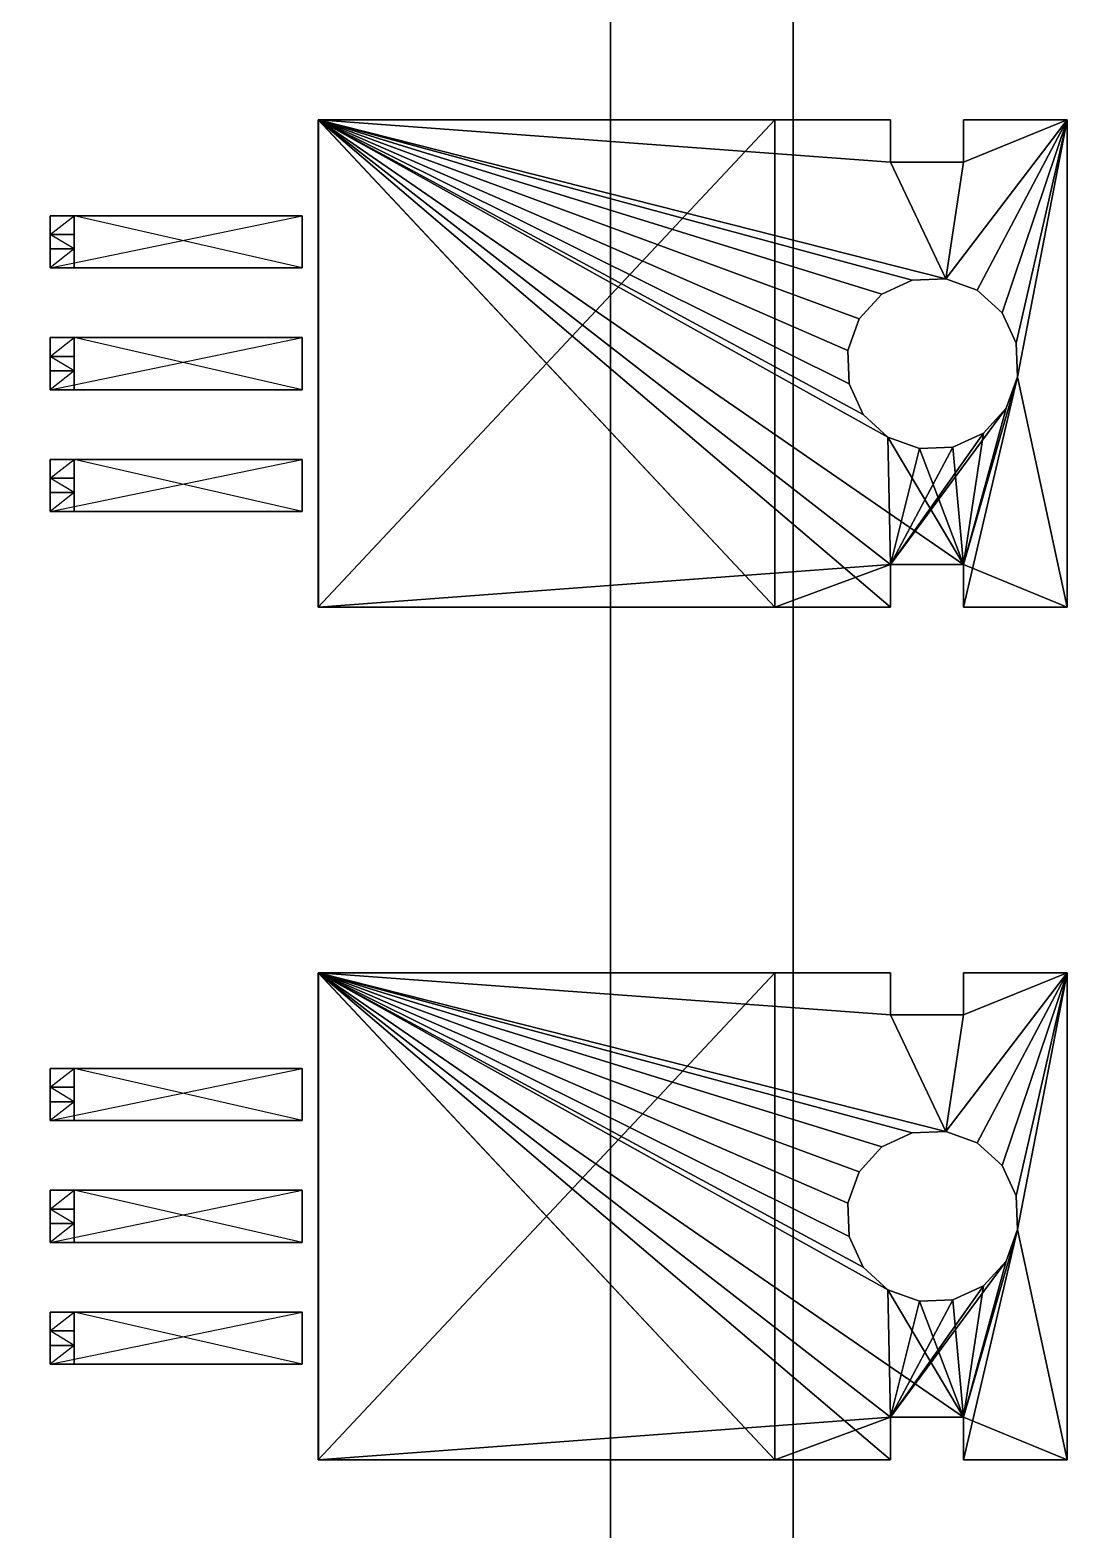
# Model space of a CAD drawing. Header units: millimetres. Extents: x 71 to 249, y 13 to 134.
# Drawn here: x 203.62 to 225.24, y 71.94 to 103.22 of the extents above; entities that cross this region are included whole.
import ezdxf

# ---------------------------------------------------------------- set-up
doc = ezdxf.new("R2010")
doc.units = ezdxf.units.MM
doc.layers.add('UB3D', color=1, linetype='Continuous')

msp = doc.modelspace()

# ---------------------------------------------------------------- linework, layer by layer
at = {"layer": 'UB3D', "color": 94}
for points in [[(219.529, 116.585, 72.51), (219.529, 28.585, 72.51), (103.529, 28.585, 72.51)], [(219.529, 116.585, 72.51), (103.529, 28.585, 72.51), (103.529, 116.585, 72.51)], [(219.529, 116.585, 72.5), (103.529, 116.585, 72.5), (103.529, 28.585, 72.5)], [(219.529, 116.585, 72.5), (103.529, 28.585, 72.5), (219.529, 28.585, 72.5)], [(215.719, 116.586, 89.521), (215.719, 28.586, 89.521), (109.038, 28.586, 89.521)], [(215.719, 116.586, 89.521), (109.038, 28.586, 89.521), (109.038, 116.586, 89.521)], [(215.719, 116.586, 89.511), (109.038, 116.586, 89.511), (109.038, 28.586, 89.511)], [(215.719, 116.586, 89.511), (109.038, 28.586, 89.511), (215.719, 28.586, 89.511)], [(215.719, 116.586, 89.521), (215.719, 28.586, 89.521), (215.719, 28.586, 89.511), (215.719, 116.586, 89.511)], [(215.719, 116.586, 89.511), (215.719, 28.586, 89.511), (215.719, 116.586, 89.511)], [(219.529, 116.585, 72.51), (219.529, 28.585, 72.51), (219.529, 28.585, 72.5), (219.529, 116.585, 72.5)], [(219.529, 116.585, 72.5), (219.529, 28.585, 72.5), (219.529, 116.585, 72.5)]]:
    msp.add_3dface(points, dxfattribs=at)
at = {"layer": 'UB3D', "color": 47}
for points in [[(219.148, 101.345, 74.01), (209.623, 101.345, 74.01), (209.623, 101.345, 77.01), (219.148, 101.345, 77.01)], [(209.623, 101.345, 74.01), (209.623, 91.185, 74.01), (209.623, 91.185, 77.01), (209.623, 101.345, 77.01)], [(219.148, 101.345, 74.01), (209.623, 101.345, 74.01), (209.623, 91.185, 74.01)], [(219.148, 101.345, 74.01), (209.623, 91.185, 74.01), (219.148, 91.185, 74.01)], [(219.148, 91.185, 77.01), (209.623, 91.185, 77.01), (209.623, 101.345, 77.01)], [(219.148, 91.185, 77.01), (209.623, 101.345, 77.01), (219.148, 101.345, 77.01)], [(219.148, 91.185, 74.01), (219.148, 101.345, 74.01), (219.148, 101.345, 77.01), (219.148, 91.185, 77.01)], [(219.148, 101.345, 74.01), (219.148, 91.185, 74.01), (219.148, 101.345, 74.01)], [(219.148, 91.185, 77.01), (219.148, 101.345, 77.01), (219.148, 91.185, 77.01)], [(209.623, 91.185, 74.01), (219.148, 91.185, 74.01), (219.148, 91.185, 77.01), (209.623, 91.185, 77.01)], [(219.148, 83.565, 74.01), (209.623, 83.565, 74.01), (209.623, 83.565, 77.01), (219.148, 83.565, 77.01)], [(209.623, 83.565, 74.01), (209.623, 73.405, 74.01), (209.623, 73.405, 77.01), (209.623, 83.565, 77.01)], [(219.148, 83.565, 74.01), (209.623, 83.565, 74.01), (209.623, 73.405, 74.01)], [(219.148, 83.565, 74.01), (209.623, 73.405, 74.01), (219.148, 73.405, 74.01)], [(219.148, 73.405, 77.01), (209.623, 73.405, 77.01), (209.623, 83.565, 77.01)], [(219.148, 73.405, 77.01), (209.623, 83.565, 77.01), (219.148, 83.565, 77.01)], [(219.148, 73.405, 74.01), (219.148, 83.565, 74.01), (219.148, 83.565, 77.01), (219.148, 73.405, 77.01)], [(219.148, 83.565, 74.01), (219.148, 73.405, 74.01), (219.148, 83.565, 74.01)], [(219.148, 73.405, 77.01), (219.148, 83.565, 77.01), (219.148, 73.405, 77.01)], [(209.623, 73.405, 74.01), (219.148, 73.405, 74.01), (219.148, 73.405, 77.01), (209.623, 73.405, 77.01)]]:
    msp.add_3dface(points, dxfattribs=at)
at = {"layer": 'UB3D', "color": 251}
for points in [[(219.149, 101.345, 72.51), (209.629, 101.345, 72.51), (209.629, 101.345, 74.01), (219.149, 101.345, 74.01)], [(209.629, 101.345, 72.51), (209.629, 91.185, 72.51), (209.629, 91.185, 74.01), (209.629, 101.345, 74.01)], [(209.629, 101.345, 72.51), (209.629, 91.185, 72.51), (221.559, 92.075, 72.51)], [(209.629, 101.345, 72.51), (221.559, 92.075, 72.51), (221.506, 94.733, 72.51)], [(209.629, 101.345, 72.51), (221.506, 94.733, 72.51), (220.991, 95.206, 72.51)], [(209.629, 101.345, 72.51), (220.991, 95.206, 72.51), (220.696, 95.841, 72.51)], [(209.629, 101.345, 72.51), (220.696, 95.841, 72.51), (220.666, 96.539, 72.51)], [(209.629, 101.345, 72.51), (220.666, 96.539, 72.51), (220.906, 97.196, 72.51)], [(209.629, 101.345, 72.51), (220.906, 97.196, 72.51), (221.379, 97.711, 72.51)], [(209.629, 101.345, 72.51), (221.379, 97.711, 72.51), (222.013, 98.006, 72.51)], [(209.629, 101.345, 72.51), (222.013, 98.006, 72.51), (222.712, 98.036, 72.51)], [(209.629, 101.345, 72.51), (222.712, 98.036, 72.51), (221.559, 100.465, 72.51)], [(209.629, 101.345, 72.51), (221.559, 100.465, 72.51), (221.559, 101.345, 72.51)], [(209.629, 101.345, 72.51), (221.559, 101.345, 72.51), (219.149, 101.345, 72.51)], [(219.149, 101.345, 74.01), (221.559, 101.345, 74.01), (209.629, 101.345, 74.01)], [(221.559, 101.345, 74.01), (209.629, 101.345, 74.01), (221.559, 100.465, 74.01)], [(209.629, 101.345, 74.01), (221.559, 100.465, 74.01), (222.712, 98.036, 74.01)], [(223.079, 92.075, 74.01), (221.559, 92.075, 74.01), (209.629, 101.345, 74.01)], [(223.079, 92.075, 74.01), (209.629, 101.345, 74.01), (221.506, 94.733, 74.01)], [(209.629, 101.345, 74.01), (222.712, 98.036, 74.01), (222.013, 98.006, 74.01)], [(209.629, 101.345, 74.01), (222.013, 98.006, 74.01), (221.379, 97.711, 74.01)], [(209.629, 101.345, 74.01), (221.379, 97.711, 74.01), (220.906, 97.196, 74.01)], [(209.629, 101.345, 74.01), (220.906, 97.196, 74.01), (220.666, 96.539, 74.01)], [(209.629, 101.345, 74.01), (220.666, 96.539, 74.01), (220.696, 95.841, 74.01)], [(209.629, 101.345, 74.01), (220.696, 95.841, 74.01), (220.991, 95.206, 74.01)], [(209.629, 101.345, 74.01), (220.991, 95.206, 74.01), (221.506, 94.733, 74.01)], [(209.629, 101.345, 74.01), (221.559, 92.075, 74.01), (221.559, 91.185, 74.01)], [(209.629, 101.345, 74.01), (221.559, 91.185, 74.01), (219.149, 91.185, 74.01)], [(209.629, 101.345, 74.01), (219.149, 91.185, 74.01), (209.629, 91.185, 74.01)], [(221.559, 101.345, 72.51), (219.149, 101.345, 72.51), (219.149, 101.345, 74.01), (221.559, 101.345, 74.01)], [(221.559, 100.465, 72.51), (221.559, 101.345, 72.51), (221.559, 101.345, 74.01), (221.559, 100.465, 74.01)], [(222.712, 98.036, 72.51), (223.369, 97.796, 72.51), (225.239, 101.345, 72.51)], [(222.712, 98.036, 72.51), (225.239, 101.345, 72.51), (223.079, 100.465, 72.51)], [(225.239, 101.345, 74.01), (223.369, 97.796, 74.01), (222.712, 98.036, 74.01)], [(225.239, 101.345, 74.01), (222.712, 98.036, 74.01), (223.079, 100.465, 74.01)], [(225.239, 101.345, 72.51), (223.079, 101.345, 72.51), (223.079, 101.345, 74.01), (225.239, 101.345, 74.01)], [(223.079, 101.345, 72.51), (223.079, 100.465, 72.51), (223.079, 100.465, 74.01), (223.079, 101.345, 74.01)], [(223.079, 100.465, 72.51), (225.239, 101.345, 72.51), (223.079, 101.345, 72.51)], [(225.239, 101.345, 74.01), (223.079, 100.465, 74.01), (223.079, 101.345, 74.01)], [(225.239, 101.345, 72.51), (223.369, 97.796, 72.51), (223.884, 97.323, 72.51)], [(225.239, 101.345, 74.01), (223.884, 97.323, 74.01), (223.369, 97.796, 74.01)], [(225.239, 101.345, 72.51), (223.884, 97.323, 72.51), (224.179, 96.689, 72.51)], [(225.239, 101.345, 74.01), (224.179, 96.689, 74.01), (223.884, 97.323, 74.01)], [(225.239, 101.345, 72.51), (224.179, 96.689, 72.51), (224.208, 95.99, 72.51)], [(225.239, 101.345, 74.01), (224.208, 95.99, 74.01), (224.179, 96.689, 74.01)], [(225.239, 101.345, 72.51), (224.208, 95.99, 72.51), (225.239, 91.185, 72.51)], [(225.239, 101.345, 74.01), (225.239, 91.185, 74.01), (224.208, 95.99, 74.01)], [(225.239, 91.185, 72.51), (225.239, 101.345, 72.51), (225.239, 101.345, 74.01), (225.239, 91.185, 74.01)], [(223.079, 100.465, 72.51), (221.559, 100.465, 72.51), (221.559, 100.465, 74.01), (223.079, 100.465, 74.01)], [(222.712, 98.036, 72.51), (223.079, 100.465, 72.51), (221.559, 100.465, 72.51)], [(221.559, 100.465, 74.01), (222.712, 98.036, 74.01), (223.079, 100.465, 74.01)], [(221.379, 97.711, 74.01), (221.379, 97.711, 72.51), (222.013, 98.006, 72.51), (222.013, 98.006, 74.01)], [(222.013, 98.006, 74.01), (222.013, 98.006, 72.51), (222.712, 98.036, 72.51), (222.712, 98.036, 74.01)], [(222.712, 98.036, 74.01), (222.712, 98.036, 72.51), (223.369, 97.796, 72.51), (223.369, 97.796, 74.01)], [(220.906, 97.196, 74.01), (220.906, 97.196, 72.51), (221.379, 97.711, 72.51), (221.379, 97.711, 74.01)], [(223.369, 97.796, 74.01), (223.369, 97.796, 72.51), (223.884, 97.323, 72.51), (223.884, 97.323, 74.01)], [(223.884, 97.323, 74.01), (223.884, 97.323, 72.51), (224.179, 96.689, 72.51), (224.179, 96.689, 74.01)], [(220.666, 96.539, 74.01), (220.666, 96.539, 72.51), (220.906, 97.196, 72.51), (220.906, 97.196, 74.01)], [(224.179, 96.689, 74.01), (224.179, 96.689, 72.51), (224.208, 95.99, 72.51), (224.208, 95.99, 74.01)], [(220.696, 95.841, 74.01), (220.696, 95.841, 72.51), (220.666, 96.539, 72.51), (220.666, 96.539, 74.01)], [(220.991, 95.206, 74.01), (220.991, 95.206, 72.51), (220.696, 95.841, 72.51), (220.696, 95.841, 74.01)], [(224.208, 95.99, 72.51), (223.968, 95.333, 72.51), (223.079, 92.075, 72.51)], [(224.208, 95.99, 72.51), (223.079, 92.075, 72.51), (223.079, 91.185, 72.51)], [(224.208, 95.99, 72.51), (223.079, 91.185, 72.51), (225.239, 91.185, 72.51)], [(223.079, 92.075, 74.01), (223.968, 95.333, 74.01), (224.208, 95.99, 74.01)], [(223.079, 92.075, 74.01), (224.208, 95.99, 74.01), (225.239, 91.185, 74.01)], [(224.208, 95.99, 74.01), (224.208, 95.99, 72.51), (223.968, 95.333, 72.51), (223.968, 95.333, 74.01)], [(221.506, 94.733, 74.01), (221.506, 94.733, 72.51), (220.991, 95.206, 72.51), (220.991, 95.206, 74.01)], [(221.559, 92.075, 72.51), (223.079, 92.075, 72.51), (223.968, 95.333, 72.51)], [(221.559, 92.075, 72.51), (223.968, 95.333, 72.51), (223.495, 94.818, 72.51)], [(223.079, 92.075, 74.01), (223.495, 94.818, 74.01), (223.968, 95.333, 74.01)], [(223.968, 95.333, 74.01), (223.968, 95.333, 72.51), (223.495, 94.818, 72.51), (223.495, 94.818, 74.01)], [(221.559, 92.075, 72.51), (223.495, 94.818, 72.51), (222.861, 94.523, 72.51)], [(223.495, 94.818, 74.01), (223.495, 94.818, 72.51), (222.861, 94.523, 72.51), (222.861, 94.523, 74.01)], [(223.079, 92.075, 74.01), (222.861, 94.523, 74.01), (223.495, 94.818, 74.01)], [(222.162, 94.493, 74.01), (222.162, 94.493, 72.51), (221.506, 94.733, 72.51), (221.506, 94.733, 74.01)], [(221.559, 92.075, 72.51), (222.162, 94.493, 72.51), (221.506, 94.733, 72.51)], [(223.079, 92.075, 74.01), (221.506, 94.733, 74.01), (222.162, 94.493, 74.01)], [(221.559, 92.075, 72.51), (222.861, 94.523, 72.51), (222.162, 94.493, 72.51)], [(222.861, 94.523, 74.01), (222.861, 94.523, 72.51), (222.162, 94.493, 72.51), (222.162, 94.493, 74.01)], [(223.079, 92.075, 74.01), (222.162, 94.493, 74.01), (222.861, 94.523, 74.01)], [(219.149, 91.185, 72.51), (221.559, 92.075, 72.51), (209.629, 91.185, 72.51)], [(219.149, 91.185, 72.51), (221.559, 91.185, 72.51), (221.559, 92.075, 72.51)], [(221.559, 91.185, 72.51), (221.559, 92.075, 72.51), (221.559, 92.075, 74.01), (221.559, 91.185, 74.01)], [(221.559, 92.075, 72.51), (223.079, 92.075, 72.51), (223.079, 92.075, 74.01), (221.559, 92.075, 74.01)], [(223.079, 92.075, 72.51), (223.079, 91.185, 72.51), (223.079, 91.185, 74.01), (223.079, 92.075, 74.01)], [(223.079, 92.075, 74.01), (225.239, 91.185, 74.01), (223.079, 91.185, 74.01)], [(209.629, 91.185, 72.51), (219.149, 91.185, 72.51), (219.149, 91.185, 74.01), (209.629, 91.185, 74.01)], [(219.149, 91.185, 72.51), (221.559, 91.185, 72.51), (221.559, 91.185, 74.01), (219.149, 91.185, 74.01)], [(223.079, 91.185, 72.51), (225.239, 91.185, 72.51), (225.239, 91.185, 74.01), (223.079, 91.185, 74.01)], [(219.149, 83.565, 72.51), (209.629, 83.565, 72.51), (209.629, 83.565, 74.01), (219.149, 83.565, 74.01)], [(209.629, 83.565, 72.51), (209.629, 73.405, 72.51), (209.629, 73.405, 74.01), (209.629, 83.565, 74.01)], [(209.629, 83.565, 72.51), (209.629, 73.405, 72.51), (221.559, 74.295, 72.51)], [(209.629, 83.565, 72.51), (221.559, 74.295, 72.51), (221.506, 76.953, 72.51)], [(209.629, 83.565, 72.51), (221.506, 76.953, 72.51), (220.991, 77.426, 72.51)], [(209.629, 83.565, 72.51), (220.991, 77.426, 72.51), (220.696, 78.061, 72.51)], [(209.629, 83.565, 72.51), (220.696, 78.061, 72.51), (220.666, 78.759, 72.51)], [(209.629, 83.565, 72.51), (220.666, 78.759, 72.51), (220.906, 79.416, 72.51)], [(209.629, 83.565, 72.51), (220.906, 79.416, 72.51), (221.379, 79.931, 72.51)], [(209.629, 83.565, 72.51), (221.379, 79.931, 72.51), (222.013, 80.226, 72.51)], [(209.629, 83.565, 72.51), (222.013, 80.226, 72.51), (222.712, 80.256, 72.51)], [(209.629, 83.565, 72.51), (222.712, 80.256, 72.51), (221.559, 82.685, 72.51)], [(209.629, 83.565, 72.51), (221.559, 82.685, 72.51), (221.559, 83.565, 72.51)], [(209.629, 83.565, 72.51), (221.559, 83.565, 72.51), (219.149, 83.565, 72.51)], [(219.149, 83.565, 74.01), (221.559, 83.565, 74.01), (209.629, 83.565, 74.01)], [(221.559, 83.565, 74.01), (209.629, 83.565, 74.01), (221.559, 82.685, 74.01)], [(209.629, 83.565, 74.01), (221.559, 82.685, 74.01), (222.712, 80.256, 74.01)], [(223.079, 74.295, 74.01), (221.559, 74.295, 74.01), (209.629, 83.565, 74.01)], [(223.079, 74.295, 74.01), (209.629, 83.565, 74.01), (221.506, 76.953, 74.01)], [(209.629, 83.565, 74.01), (222.712, 80.256, 74.01), (222.013, 80.226, 74.01)], [(209.629, 83.565, 74.01), (222.013, 80.226, 74.01), (221.379, 79.931, 74.01)], [(209.629, 83.565, 74.01), (221.379, 79.931, 74.01), (220.906, 79.416, 74.01)], [(209.629, 83.565, 74.01), (220.906, 79.416, 74.01), (220.666, 78.759, 74.01)], [(209.629, 83.565, 74.01), (220.666, 78.759, 74.01), (220.696, 78.061, 74.01)], [(209.629, 83.565, 74.01), (220.696, 78.061, 74.01), (220.991, 77.426, 74.01)], [(209.629, 83.565, 74.01), (220.991, 77.426, 74.01), (221.506, 76.953, 74.01)], [(209.629, 83.565, 74.01), (221.559, 74.295, 74.01), (221.559, 73.405, 74.01)], [(209.629, 83.565, 74.01), (221.559, 73.405, 74.01), (219.149, 73.405, 74.01)], [(209.629, 83.565, 74.01), (219.149, 73.405, 74.01), (209.629, 73.405, 74.01)], [(221.559, 83.565, 72.51), (219.149, 83.565, 72.51), (219.149, 83.565, 74.01), (221.559, 83.565, 74.01)], [(221.559, 82.685, 72.51), (221.559, 83.565, 72.51), (221.559, 83.565, 74.01), (221.559, 82.685, 74.01)], [(222.712, 80.256, 72.51), (223.369, 80.016, 72.51), (225.239, 83.565, 72.51)], [(222.712, 80.256, 72.51), (225.239, 83.565, 72.51), (223.079, 82.685, 72.51)], [(225.239, 83.565, 74.01), (223.369, 80.016, 74.01), (222.712, 80.256, 74.01)], [(225.239, 83.565, 74.01), (222.712, 80.256, 74.01), (223.079, 82.685, 74.01)], [(225.239, 83.565, 72.51), (223.079, 83.565, 72.51), (223.079, 83.565, 74.01), (225.239, 83.565, 74.01)], [(223.079, 83.565, 72.51), (223.079, 82.685, 72.51), (223.079, 82.685, 74.01), (223.079, 83.565, 74.01)], [(223.079, 82.685, 72.51), (225.239, 83.565, 72.51), (223.079, 83.565, 72.51)], [(225.239, 83.565, 74.01), (223.079, 82.685, 74.01), (223.079, 83.565, 74.01)], [(225.239, 83.565, 72.51), (223.369, 80.016, 72.51), (223.884, 79.543, 72.51)], [(225.239, 83.565, 74.01), (223.884, 79.543, 74.01), (223.369, 80.016, 74.01)], [(225.239, 83.565, 72.51), (223.884, 79.543, 72.51), (224.179, 78.909, 72.51)], [(225.239, 83.565, 74.01), (224.179, 78.909, 74.01), (223.884, 79.543, 74.01)], [(225.239, 83.565, 72.51), (224.179, 78.909, 72.51), (224.208, 78.21, 72.51)], [(225.239, 83.565, 74.01), (224.208, 78.21, 74.01), (224.179, 78.909, 74.01)], [(225.239, 83.565, 72.51), (224.208, 78.21, 72.51), (225.239, 73.405, 72.51)], [(225.239, 83.565, 74.01), (225.239, 73.405, 74.01), (224.208, 78.21, 74.01)], [(225.239, 73.405, 72.51), (225.239, 83.565, 72.51), (225.239, 83.565, 74.01), (225.239, 73.405, 74.01)], [(223.079, 82.685, 72.51), (221.559, 82.685, 72.51), (221.559, 82.685, 74.01), (223.079, 82.685, 74.01)], [(222.712, 80.256, 72.51), (223.079, 82.685, 72.51), (221.559, 82.685, 72.51)], [(221.559, 82.685, 74.01), (222.712, 80.256, 74.01), (223.079, 82.685, 74.01)], [(221.379, 79.931, 74.01), (221.379, 79.931, 72.51), (222.013, 80.226, 72.51), (222.013, 80.226, 74.01)], [(222.013, 80.226, 74.01), (222.013, 80.226, 72.51), (222.712, 80.256, 72.51), (222.712, 80.256, 74.01)], [(222.712, 80.256, 74.01), (222.712, 80.256, 72.51), (223.369, 80.016, 72.51), (223.369, 80.016, 74.01)], [(220.906, 79.416, 74.01), (220.906, 79.416, 72.51), (221.379, 79.931, 72.51), (221.379, 79.931, 74.01)], [(223.369, 80.016, 74.01), (223.369, 80.016, 72.51), (223.884, 79.543, 72.51), (223.884, 79.543, 74.01)], [(223.884, 79.543, 74.01), (223.884, 79.543, 72.51), (224.179, 78.909, 72.51), (224.179, 78.909, 74.01)], [(220.666, 78.759, 74.01), (220.666, 78.759, 72.51), (220.906, 79.416, 72.51), (220.906, 79.416, 74.01)], [(224.179, 78.909, 74.01), (224.179, 78.909, 72.51), (224.208, 78.21, 72.51), (224.208, 78.21, 74.01)], [(220.696, 78.061, 74.01), (220.696, 78.061, 72.51), (220.666, 78.759, 72.51), (220.666, 78.759, 74.01)], [(224.208, 78.21, 72.51), (223.968, 77.553, 72.51), (223.079, 74.295, 72.51)], [(224.208, 78.21, 72.51), (223.079, 74.295, 72.51), (223.079, 73.405, 72.51)], [(224.208, 78.21, 72.51), (223.079, 73.405, 72.51), (225.239, 73.405, 72.51)], [(223.079, 74.295, 74.01), (223.968, 77.553, 74.01), (224.208, 78.21, 74.01)], [(223.079, 74.295, 74.01), (224.208, 78.21, 74.01), (225.239, 73.405, 74.01)], [(224.208, 78.21, 74.01), (224.208, 78.21, 72.51), (223.968, 77.553, 72.51), (223.968, 77.553, 74.01)], [(220.991, 77.426, 74.01), (220.991, 77.426, 72.51), (220.696, 78.061, 72.51), (220.696, 78.061, 74.01)], [(221.506, 76.953, 74.01), (221.506, 76.953, 72.51), (220.991, 77.426, 72.51), (220.991, 77.426, 74.01)], [(221.559, 74.295, 72.51), (223.079, 74.295, 72.51), (223.968, 77.553, 72.51)], [(221.559, 74.295, 72.51), (223.968, 77.553, 72.51), (223.495, 77.038, 72.51)], [(223.079, 74.295, 74.01), (223.495, 77.038, 74.01), (223.968, 77.553, 74.01)], [(223.968, 77.553, 74.01), (223.968, 77.553, 72.51), (223.495, 77.038, 72.51), (223.495, 77.038, 74.01)], [(222.162, 76.713, 74.01), (222.162, 76.713, 72.51), (221.506, 76.953, 72.51), (221.506, 76.953, 74.01)], [(221.559, 74.295, 72.51), (222.162, 76.713, 72.51), (221.506, 76.953, 72.51)], [(223.079, 74.295, 74.01), (221.506, 76.953, 74.01), (222.162, 76.713, 74.01)], [(221.559, 74.295, 72.51), (223.495, 77.038, 72.51), (222.861, 76.743, 72.51)], [(223.495, 77.038, 74.01), (223.495, 77.038, 72.51), (222.861, 76.743, 72.51), (222.861, 76.743, 74.01)], [(223.079, 74.295, 74.01), (222.861, 76.743, 74.01), (223.495, 77.038, 74.01)], [(221.559, 74.295, 72.51), (222.861, 76.743, 72.51), (222.162, 76.713, 72.51)], [(222.861, 76.743, 74.01), (222.861, 76.743, 72.51), (222.162, 76.713, 72.51), (222.162, 76.713, 74.01)], [(223.079, 74.295, 74.01), (222.162, 76.713, 74.01), (222.861, 76.743, 74.01)], [(219.149, 73.405, 72.51), (221.559, 74.295, 72.51), (209.629, 73.405, 72.51)], [(219.149, 73.405, 72.51), (221.559, 73.405, 72.51), (221.559, 74.295, 72.51)], [(221.559, 73.405, 72.51), (221.559, 74.295, 72.51), (221.559, 74.295, 74.01), (221.559, 73.405, 74.01)], [(221.559, 74.295, 72.51), (223.079, 74.295, 72.51), (223.079, 74.295, 74.01), (221.559, 74.295, 74.01)], [(223.079, 74.295, 72.51), (223.079, 73.405, 72.51), (223.079, 73.405, 74.01), (223.079, 74.295, 74.01)], [(223.079, 74.295, 74.01), (225.239, 73.405, 74.01), (223.079, 73.405, 74.01)], [(209.629, 73.405, 72.51), (219.149, 73.405, 72.51), (219.149, 73.405, 74.01), (209.629, 73.405, 74.01)], [(219.149, 73.405, 72.51), (221.559, 73.405, 72.51), (221.559, 73.405, 74.01), (219.149, 73.405, 74.01)], [(223.079, 73.405, 72.51), (225.239, 73.405, 72.51), (225.239, 73.405, 74.01), (223.079, 73.405, 74.01)]]:
    msp.add_3dface(points, dxfattribs=at)
at = {"layer": 'UB3D', "color": 254}
for points in [[(204.039, 98.955, 72.251), (204.039, 98.655, 72.251), (204.039, 99.348, 72.559)], [(204.039, 98.655, 72.251), (204.039, 99.348, 72.559), (204.039, 98.261, 72.559)], [(204.039, 99.348, 72.559), (204.039, 98.261, 72.559), (204.039, 99.348, 73.31)], [(204.039, 98.261, 72.559), (204.039, 99.348, 73.31), (204.039, 98.261, 73.31)], [(204.039, 99.348, 73.31), (204.039, 98.261, 73.31), (209.289, 99.348, 73.31)], [(204.039, 98.261, 73.31), (209.289, 99.348, 73.31), (209.289, 98.261, 73.31)], [(204.539, 98.955, 72.251), (204.039, 98.955, 72.251), (204.539, 99.348, 72.559)], [(204.039, 98.955, 72.251), (204.539, 99.348, 72.559), (204.039, 99.348, 72.559)], [(204.539, 99.348, 72.559), (204.039, 99.348, 72.559), (204.539, 99.348, 73.233)], [(204.039, 99.348, 72.559), (204.539, 99.348, 73.233), (204.039, 99.348, 73.31)], [(204.539, 99.348, 73.233), (204.039, 99.348, 73.31), (209.289, 99.348, 73.233)], [(204.039, 99.348, 73.31), (209.289, 99.348, 73.233), (209.289, 99.348, 73.31)], [(209.289, 99.348, 73.233), (209.289, 98.261, 73.233), (204.539, 99.348, 73.233)], [(209.289, 98.261, 73.233), (204.539, 99.348, 73.233), (204.539, 98.261, 73.233)], [(204.539, 99.348, 73.233), (204.539, 98.261, 73.233), (204.539, 99.348, 72.559)], [(204.539, 98.261, 73.233), (204.539, 99.348, 72.559), (204.539, 98.261, 72.559)], [(204.539, 99.348, 72.559), (204.539, 98.261, 72.559), (204.539, 98.955, 72.251)], [(209.289, 99.348, 73.31), (209.289, 98.261, 73.31), (209.289, 99.348, 73.233)], [(209.289, 98.261, 73.31), (209.289, 99.348, 73.233), (209.289, 98.261, 73.233)], [(204.039, 98.955, 71), (204.039, 98.655, 71), (204.039, 98.955, 72.251)], [(204.039, 98.655, 71), (204.039, 98.955, 72.251), (204.039, 98.655, 72.251)], [(204.539, 98.955, 71), (204.539, 98.655, 71), (204.039, 98.955, 71)], [(204.539, 98.655, 71), (204.039, 98.955, 71), (204.039, 98.655, 71)], [(204.539, 98.955, 71), (204.039, 98.955, 71), (204.539, 98.955, 72.251)], [(204.039, 98.955, 71), (204.539, 98.955, 72.251), (204.039, 98.955, 72.251)], [(204.539, 98.261, 72.559), (204.539, 98.955, 72.251), (204.539, 98.655, 72.251)], [(204.539, 98.955, 72.251), (204.539, 98.655, 72.251), (204.539, 98.955, 71)], [(204.539, 98.655, 72.251), (204.539, 98.955, 71), (204.539, 98.655, 71)], [(204.039, 98.655, 71), (204.539, 98.655, 71), (204.039, 98.655, 72.251)], [(204.539, 98.655, 71), (204.039, 98.655, 72.251), (204.539, 98.655, 72.251)], [(204.039, 98.655, 72.251), (204.539, 98.655, 72.251), (204.039, 98.261, 72.559)], [(204.539, 98.655, 72.251), (204.039, 98.261, 72.559), (204.539, 98.261, 72.559)], [(204.039, 98.261, 72.559), (204.539, 98.261, 72.559), (204.039, 98.261, 73.31)], [(204.539, 98.261, 72.559), (204.039, 98.261, 73.31), (204.539, 98.261, 73.233)], [(204.039, 98.261, 73.31), (204.539, 98.261, 73.233), (209.289, 98.261, 73.31)], [(204.539, 98.261, 73.233), (209.289, 98.261, 73.31), (209.289, 98.261, 73.233)], [(204.039, 96.415, 72.251), (204.039, 96.115, 72.251), (204.039, 96.808, 72.559)], [(204.039, 96.115, 72.251), (204.039, 96.808, 72.559), (204.039, 95.721, 72.559)], [(204.039, 96.808, 72.559), (204.039, 95.721, 72.559), (204.039, 96.808, 73.31)], [(204.039, 95.721, 72.559), (204.039, 96.808, 73.31), (204.039, 95.721, 73.31)], [(204.039, 96.808, 73.31), (204.039, 95.721, 73.31), (209.289, 96.808, 73.31)], [(204.039, 95.721, 73.31), (209.289, 96.808, 73.31), (209.289, 95.721, 73.31)], [(204.539, 96.415, 72.251), (204.039, 96.415, 72.251), (204.539, 96.808, 72.559)], [(204.039, 96.415, 72.251), (204.539, 96.808, 72.559), (204.039, 96.808, 72.559)], [(204.539, 96.808, 72.559), (204.039, 96.808, 72.559), (204.539, 96.808, 73.233)], [(204.039, 96.808, 72.559), (204.539, 96.808, 73.233), (204.039, 96.808, 73.31)], [(204.539, 96.808, 73.233), (204.039, 96.808, 73.31), (209.289, 96.808, 73.233)], [(204.039, 96.808, 73.31), (209.289, 96.808, 73.233), (209.289, 96.808, 73.31)], [(209.289, 96.808, 73.233), (209.289, 95.721, 73.233), (204.539, 96.808, 73.233)], [(209.289, 95.721, 73.233), (204.539, 96.808, 73.233), (204.539, 95.721, 73.233)], [(204.539, 96.808, 73.233), (204.539, 95.721, 73.233), (204.539, 96.808, 72.559)], [(204.539, 95.721, 73.233), (204.539, 96.808, 72.559), (204.539, 95.721, 72.559)], [(204.539, 96.808, 72.559), (204.539, 95.721, 72.559), (204.539, 96.415, 72.251)], [(209.289, 96.808, 73.31), (209.289, 95.721, 73.31), (209.289, 96.808, 73.233)], [(209.289, 95.721, 73.31), (209.289, 96.808, 73.233), (209.289, 95.721, 73.233)], [(204.039, 96.415, 71), (204.039, 96.115, 71), (204.039, 96.415, 72.251)], [(204.039, 96.115, 71), (204.039, 96.415, 72.251), (204.039, 96.115, 72.251)], [(204.539, 96.415, 71), (204.539, 96.115, 71), (204.039, 96.415, 71)], [(204.539, 96.115, 71), (204.039, 96.415, 71), (204.039, 96.115, 71)], [(204.539, 96.415, 71), (204.039, 96.415, 71), (204.539, 96.415, 72.251)], [(204.039, 96.415, 71), (204.539, 96.415, 72.251), (204.039, 96.415, 72.251)], [(204.539, 95.721, 72.559), (204.539, 96.415, 72.251), (204.539, 96.115, 72.251)], [(204.539, 96.415, 72.251), (204.539, 96.115, 72.251), (204.539, 96.415, 71)], [(204.539, 96.115, 72.251), (204.539, 96.415, 71), (204.539, 96.115, 71)], [(204.039, 96.115, 71), (204.539, 96.115, 71), (204.039, 96.115, 72.251)], [(204.539, 96.115, 71), (204.039, 96.115, 72.251), (204.539, 96.115, 72.251)], [(204.039, 96.115, 72.251), (204.539, 96.115, 72.251), (204.039, 95.721, 72.559)], [(204.539, 96.115, 72.251), (204.039, 95.721, 72.559), (204.539, 95.721, 72.559)], [(204.039, 95.721, 72.559), (204.539, 95.721, 72.559), (204.039, 95.721, 73.31)], [(204.539, 95.721, 72.559), (204.039, 95.721, 73.31), (204.539, 95.721, 73.233)], [(204.039, 95.721, 73.31), (204.539, 95.721, 73.233), (209.289, 95.721, 73.31)], [(204.539, 95.721, 73.233), (209.289, 95.721, 73.31), (209.289, 95.721, 73.233)], [(204.039, 93.875, 72.251), (204.039, 93.575, 72.251), (204.039, 94.268, 72.559)], [(204.039, 93.575, 72.251), (204.039, 94.268, 72.559), (204.039, 93.181, 72.559)], [(204.039, 94.268, 72.559), (204.039, 93.181, 72.559), (204.039, 94.268, 73.31)], [(204.039, 93.181, 72.559), (204.039, 94.268, 73.31), (204.039, 93.181, 73.31)], [(204.039, 94.268, 73.31), (204.039, 93.181, 73.31), (209.289, 94.268, 73.31)], [(204.039, 93.181, 73.31), (209.289, 94.268, 73.31), (209.289, 93.181, 73.31)], [(204.539, 93.875, 72.251), (204.039, 93.875, 72.251), (204.539, 94.268, 72.559)], [(204.039, 93.875, 72.251), (204.539, 94.268, 72.559), (204.039, 94.268, 72.559)], [(204.539, 94.268, 72.559), (204.039, 94.268, 72.559), (204.539, 94.268, 73.233)], [(204.039, 94.268, 72.559), (204.539, 94.268, 73.233), (204.039, 94.268, 73.31)], [(204.539, 94.268, 73.233), (204.039, 94.268, 73.31), (209.289, 94.268, 73.233)], [(204.039, 94.268, 73.31), (209.289, 94.268, 73.233), (209.289, 94.268, 73.31)], [(209.289, 94.268, 73.233), (209.289, 93.181, 73.233), (204.539, 94.268, 73.233)], [(209.289, 93.181, 73.233), (204.539, 94.268, 73.233), (204.539, 93.181, 73.233)], [(204.539, 94.268, 73.233), (204.539, 93.181, 73.233), (204.539, 94.268, 72.559)], [(204.539, 93.181, 73.233), (204.539, 94.268, 72.559), (204.539, 93.181, 72.559)], [(204.539, 94.268, 72.559), (204.539, 93.181, 72.559), (204.539, 93.875, 72.251)], [(209.289, 94.268, 73.31), (209.289, 93.181, 73.31), (209.289, 94.268, 73.233)], [(209.289, 93.181, 73.31), (209.289, 94.268, 73.233), (209.289, 93.181, 73.233)], [(204.039, 93.875, 71), (204.039, 93.575, 71), (204.039, 93.875, 72.251)], [(204.039, 93.575, 71), (204.039, 93.875, 72.251), (204.039, 93.575, 72.251)], [(204.539, 93.875, 71), (204.539, 93.575, 71), (204.039, 93.875, 71)], [(204.539, 93.575, 71), (204.039, 93.875, 71), (204.039, 93.575, 71)], [(204.539, 93.875, 71), (204.039, 93.875, 71), (204.539, 93.875, 72.251)], [(204.039, 93.875, 71), (204.539, 93.875, 72.251), (204.039, 93.875, 72.251)], [(204.539, 93.181, 72.559), (204.539, 93.875, 72.251), (204.539, 93.575, 72.251)], [(204.539, 93.875, 72.251), (204.539, 93.575, 72.251), (204.539, 93.875, 71)], [(204.539, 93.575, 72.251), (204.539, 93.875, 71), (204.539, 93.575, 71)], [(204.039, 93.575, 71), (204.539, 93.575, 71), (204.039, 93.575, 72.251)], [(204.539, 93.575, 71), (204.039, 93.575, 72.251), (204.539, 93.575, 72.251)], [(204.039, 93.575, 72.251), (204.539, 93.575, 72.251), (204.039, 93.181, 72.559)], [(204.539, 93.575, 72.251), (204.039, 93.181, 72.559), (204.539, 93.181, 72.559)], [(204.039, 93.181, 72.559), (204.539, 93.181, 72.559), (204.039, 93.181, 73.31)], [(204.539, 93.181, 72.559), (204.039, 93.181, 73.31), (204.539, 93.181, 73.233)], [(204.039, 93.181, 73.31), (204.539, 93.181, 73.233), (209.289, 93.181, 73.31)], [(204.539, 93.181, 73.233), (209.289, 93.181, 73.31), (209.289, 93.181, 73.233)], [(204.039, 81.175, 72.251), (204.039, 80.875, 72.251), (204.039, 81.568, 72.559)], [(204.039, 80.875, 72.251), (204.039, 81.568, 72.559), (204.039, 80.481, 72.559)], [(204.039, 81.568, 72.559), (204.039, 80.481, 72.559), (204.039, 81.568, 73.31)], [(204.039, 80.481, 72.559), (204.039, 81.568, 73.31), (204.039, 80.481, 73.31)], [(204.039, 81.568, 73.31), (204.039, 80.481, 73.31), (209.289, 81.568, 73.31)], [(204.039, 80.481, 73.31), (209.289, 81.568, 73.31), (209.289, 80.481, 73.31)], [(204.539, 81.175, 72.251), (204.039, 81.175, 72.251), (204.539, 81.568, 72.559)], [(204.039, 81.175, 72.251), (204.539, 81.568, 72.559), (204.039, 81.568, 72.559)], [(204.539, 81.568, 72.559), (204.039, 81.568, 72.559), (204.539, 81.568, 73.233)], [(204.039, 81.568, 72.559), (204.539, 81.568, 73.233), (204.039, 81.568, 73.31)], [(204.539, 81.568, 73.233), (204.039, 81.568, 73.31), (209.289, 81.568, 73.233)], [(204.039, 81.568, 73.31), (209.289, 81.568, 73.233), (209.289, 81.568, 73.31)], [(209.289, 81.568, 73.233), (209.289, 80.481, 73.233), (204.539, 81.568, 73.233)], [(209.289, 80.481, 73.233), (204.539, 81.568, 73.233), (204.539, 80.481, 73.233)], [(204.539, 81.568, 73.233), (204.539, 80.481, 73.233), (204.539, 81.568, 72.559)], [(204.539, 80.481, 73.233), (204.539, 81.568, 72.559), (204.539, 80.481, 72.559)], [(204.539, 81.568, 72.559), (204.539, 80.481, 72.559), (204.539, 81.175, 72.251)], [(209.289, 81.568, 73.31), (209.289, 80.481, 73.31), (209.289, 81.568, 73.233)], [(209.289, 80.481, 73.31), (209.289, 81.568, 73.233), (209.289, 80.481, 73.233)], [(204.039, 81.175, 71), (204.039, 80.875, 71), (204.039, 81.175, 72.251)], [(204.039, 80.875, 71), (204.039, 81.175, 72.251), (204.039, 80.875, 72.251)], [(204.539, 81.175, 71), (204.539, 80.875, 71), (204.039, 81.175, 71)], [(204.539, 80.875, 71), (204.039, 81.175, 71), (204.039, 80.875, 71)], [(204.539, 81.175, 71), (204.039, 81.175, 71), (204.539, 81.175, 72.251)], [(204.039, 81.175, 71), (204.539, 81.175, 72.251), (204.039, 81.175, 72.251)], [(204.539, 80.481, 72.559), (204.539, 81.175, 72.251), (204.539, 80.875, 72.251)], [(204.539, 81.175, 72.251), (204.539, 80.875, 72.251), (204.539, 81.175, 71)], [(204.539, 80.875, 72.251), (204.539, 81.175, 71), (204.539, 80.875, 71)], [(204.039, 80.875, 71), (204.539, 80.875, 71), (204.039, 80.875, 72.251)], [(204.539, 80.875, 71), (204.039, 80.875, 72.251), (204.539, 80.875, 72.251)], [(204.039, 80.875, 72.251), (204.539, 80.875, 72.251), (204.039, 80.481, 72.559)], [(204.539, 80.875, 72.251), (204.039, 80.481, 72.559), (204.539, 80.481, 72.559)], [(204.039, 80.481, 72.559), (204.539, 80.481, 72.559), (204.039, 80.481, 73.31)], [(204.539, 80.481, 72.559), (204.039, 80.481, 73.31), (204.539, 80.481, 73.233)], [(204.039, 80.481, 73.31), (204.539, 80.481, 73.233), (209.289, 80.481, 73.31)], [(204.539, 80.481, 73.233), (209.289, 80.481, 73.31), (209.289, 80.481, 73.233)], [(204.039, 78.635, 72.251), (204.039, 78.335, 72.251), (204.039, 79.028, 72.559)], [(204.039, 78.335, 72.251), (204.039, 79.028, 72.559), (204.039, 77.941, 72.559)], [(204.039, 79.028, 72.559), (204.039, 77.941, 72.559), (204.039, 79.028, 73.31)], [(204.039, 77.941, 72.559), (204.039, 79.028, 73.31), (204.039, 77.941, 73.31)], [(204.039, 79.028, 73.31), (204.039, 77.941, 73.31), (209.289, 79.028, 73.31)], [(204.039, 77.941, 73.31), (209.289, 79.028, 73.31), (209.289, 77.941, 73.31)], [(204.539, 78.635, 72.251), (204.039, 78.635, 72.251), (204.539, 79.028, 72.559)], [(204.039, 78.635, 72.251), (204.539, 79.028, 72.559), (204.039, 79.028, 72.559)], [(204.539, 79.028, 72.559), (204.039, 79.028, 72.559), (204.539, 79.028, 73.233)], [(204.039, 79.028, 72.559), (204.539, 79.028, 73.233), (204.039, 79.028, 73.31)], [(204.539, 79.028, 73.233), (204.039, 79.028, 73.31), (209.289, 79.028, 73.233)], [(204.039, 79.028, 73.31), (209.289, 79.028, 73.233), (209.289, 79.028, 73.31)], [(209.289, 79.028, 73.233), (209.289, 77.941, 73.233), (204.539, 79.028, 73.233)], [(209.289, 77.941, 73.233), (204.539, 79.028, 73.233), (204.539, 77.941, 73.233)], [(204.539, 79.028, 73.233), (204.539, 77.941, 73.233), (204.539, 79.028, 72.559)], [(204.539, 77.941, 73.233), (204.539, 79.028, 72.559), (204.539, 77.941, 72.559)], [(204.539, 79.028, 72.559), (204.539, 77.941, 72.559), (204.539, 78.635, 72.251)], [(209.289, 79.028, 73.31), (209.289, 77.941, 73.31), (209.289, 79.028, 73.233)], [(209.289, 77.941, 73.31), (209.289, 79.028, 73.233), (209.289, 77.941, 73.233)], [(204.039, 78.635, 71), (204.039, 78.335, 71), (204.039, 78.635, 72.251)], [(204.039, 78.335, 71), (204.039, 78.635, 72.251), (204.039, 78.335, 72.251)], [(204.539, 78.635, 71), (204.539, 78.335, 71), (204.039, 78.635, 71)], [(204.539, 78.335, 71), (204.039, 78.635, 71), (204.039, 78.335, 71)], [(204.539, 78.635, 71), (204.039, 78.635, 71), (204.539, 78.635, 72.251)], [(204.039, 78.635, 71), (204.539, 78.635, 72.251), (204.039, 78.635, 72.251)], [(204.539, 77.941, 72.559), (204.539, 78.635, 72.251), (204.539, 78.335, 72.251)], [(204.539, 78.635, 72.251), (204.539, 78.335, 72.251), (204.539, 78.635, 71)], [(204.539, 78.335, 72.251), (204.539, 78.635, 71), (204.539, 78.335, 71)], [(204.039, 78.335, 71), (204.539, 78.335, 71), (204.039, 78.335, 72.251)], [(204.539, 78.335, 71), (204.039, 78.335, 72.251), (204.539, 78.335, 72.251)], [(204.039, 78.335, 72.251), (204.539, 78.335, 72.251), (204.039, 77.941, 72.559)], [(204.539, 78.335, 72.251), (204.039, 77.941, 72.559), (204.539, 77.941, 72.559)], [(204.039, 77.941, 72.559), (204.539, 77.941, 72.559), (204.039, 77.941, 73.31)], [(204.539, 77.941, 72.559), (204.039, 77.941, 73.31), (204.539, 77.941, 73.233)], [(204.039, 77.941, 73.31), (204.539, 77.941, 73.233), (209.289, 77.941, 73.31)], [(204.539, 77.941, 73.233), (209.289, 77.941, 73.31), (209.289, 77.941, 73.233)], [(204.039, 76.095, 72.251), (204.039, 75.795, 72.251), (204.039, 76.488, 72.559)], [(204.039, 75.795, 72.251), (204.039, 76.488, 72.559), (204.039, 75.401, 72.559)], [(204.039, 76.488, 72.559), (204.039, 75.401, 72.559), (204.039, 76.488, 73.31)], [(204.039, 75.401, 72.559), (204.039, 76.488, 73.31), (204.039, 75.401, 73.31)], [(204.039, 76.488, 73.31), (204.039, 75.401, 73.31), (209.289, 76.488, 73.31)], [(204.039, 75.401, 73.31), (209.289, 76.488, 73.31), (209.289, 75.401, 73.31)], [(204.539, 76.095, 72.251), (204.039, 76.095, 72.251), (204.539, 76.488, 72.559)], [(204.039, 76.095, 72.251), (204.539, 76.488, 72.559), (204.039, 76.488, 72.559)], [(204.539, 76.488, 72.559), (204.039, 76.488, 72.559), (204.539, 76.488, 73.233)], [(204.039, 76.488, 72.559), (204.539, 76.488, 73.233), (204.039, 76.488, 73.31)], [(204.539, 76.488, 73.233), (204.039, 76.488, 73.31), (209.289, 76.488, 73.233)], [(204.039, 76.488, 73.31), (209.289, 76.488, 73.233), (209.289, 76.488, 73.31)], [(209.289, 76.488, 73.233), (209.289, 75.401, 73.233), (204.539, 76.488, 73.233)], [(209.289, 75.401, 73.233), (204.539, 76.488, 73.233), (204.539, 75.401, 73.233)], [(204.539, 76.488, 73.233), (204.539, 75.401, 73.233), (204.539, 76.488, 72.559)], [(204.539, 75.401, 73.233), (204.539, 76.488, 72.559), (204.539, 75.401, 72.559)], [(204.539, 76.488, 72.559), (204.539, 75.401, 72.559), (204.539, 76.095, 72.251)], [(209.289, 76.488, 73.31), (209.289, 75.401, 73.31), (209.289, 76.488, 73.233)], [(209.289, 75.401, 73.31), (209.289, 76.488, 73.233), (209.289, 75.401, 73.233)], [(204.039, 76.095, 71), (204.039, 75.795, 71), (204.039, 76.095, 72.251)], [(204.039, 75.795, 71), (204.039, 76.095, 72.251), (204.039, 75.795, 72.251)], [(204.539, 76.095, 71), (204.539, 75.795, 71), (204.039, 76.095, 71)], [(204.539, 75.795, 71), (204.039, 76.095, 71), (204.039, 75.795, 71)], [(204.539, 76.095, 71), (204.039, 76.095, 71), (204.539, 76.095, 72.251)], [(204.039, 76.095, 71), (204.539, 76.095, 72.251), (204.039, 76.095, 72.251)], [(204.539, 75.401, 72.559), (204.539, 76.095, 72.251), (204.539, 75.795, 72.251)], [(204.539, 76.095, 72.251), (204.539, 75.795, 72.251), (204.539, 76.095, 71)], [(204.539, 75.795, 72.251), (204.539, 76.095, 71), (204.539, 75.795, 71)], [(204.039, 75.795, 71), (204.539, 75.795, 71), (204.039, 75.795, 72.251)], [(204.539, 75.795, 71), (204.039, 75.795, 72.251), (204.539, 75.795, 72.251)], [(204.039, 75.795, 72.251), (204.539, 75.795, 72.251), (204.039, 75.401, 72.559)], [(204.539, 75.795, 72.251), (204.039, 75.401, 72.559), (204.539, 75.401, 72.559)], [(204.039, 75.401, 72.559), (204.539, 75.401, 72.559), (204.039, 75.401, 73.31)], [(204.539, 75.401, 72.559), (204.039, 75.401, 73.31), (204.539, 75.401, 73.233)], [(204.039, 75.401, 73.31), (204.539, 75.401, 73.233), (209.289, 75.401, 73.31)], [(204.539, 75.401, 73.233), (209.289, 75.401, 73.31), (209.289, 75.401, 73.233)]]:
    msp.add_3dface(points, dxfattribs=at)

doc.saveas('drawing.dxf')
